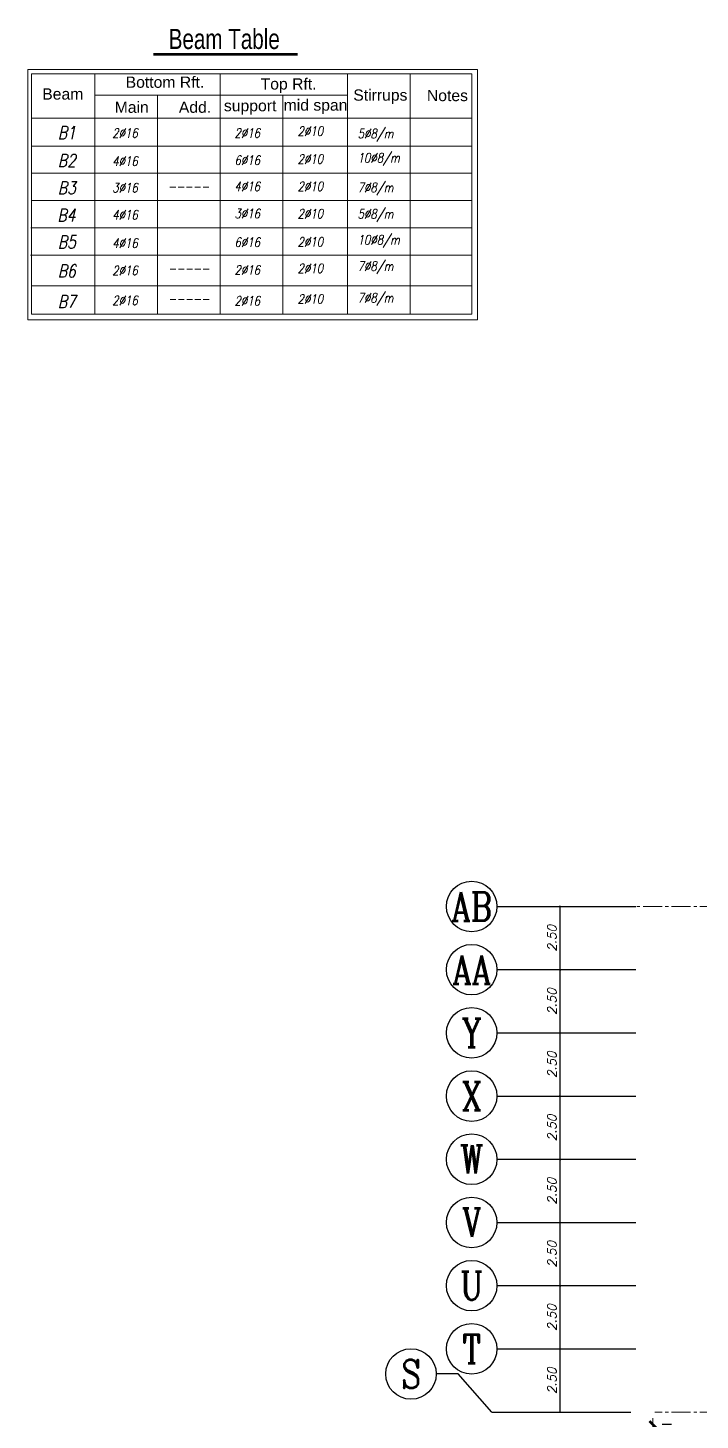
# Model space of a CAD drawing. Header units: metres. Extents: x 202848 to 204724, y 1924431 to 1925550.
# Drawn here: x 203896.7 to 203923.3, y 1924916.9 to 1924972 of the extents above; entities that cross this region are included whole.
import ezdxf
from ezdxf.enums import TextEntityAlignment as Align

# ---------------------------------------------------------------- set-up
doc = ezdxf.new("R2010")
doc.units = ezdxf.units.M
doc.header["$MEASUREMENT"] = 0
doc.linetypes.add('CENTER2', pattern=[1.125, 0.75, -0.125, 0.125, -0.125])
for name, color, linetype, lineweight in [('Axis', 1, 'CENTER2', 5), ('Dim', 8, 'Continuous', 15), ('Dimations', 3, 'Continuous', 5)]:
    doc.layers.add(name, color=color, linetype=linetype, lineweight=lineweight)
for name, color, linetype in [('Axis Name', 8, 'Continuous'), ('H.Text', 3, 'Continuous'), ('Text', 3, 'Continuous')]:
    doc.layers.add(name, color=color, linetype=linetype)
doc.styles.add('1', font='arial.ttf')
doc.styles.add('3', font='ITALICC.shx', dxfattribs={"width": 0.8, "height": 0.25})
doc.styles.add('EN-SCL', font='swisscl.ttf')
doc.styles.add('ROMANS', font='romans.shx', dxfattribs={"oblique": 15})
doc.styles.add('YQ_AXIS', font='COMPLEX.SHX', dxfattribs={"width": 0.8, "bigfont": 'GBCBIG.SHX'})
doc.styles.add('YQ_DIM', font='SUPEROS.SHX', dxfattribs={"width": 0.8, "bigfont": 'HZDX.SHX'})
doc.dimstyles.new('Copy(2) of DIM-50$', dxfattribs={"dimscale": 0, "dimtxt": 0.35, "dimasz": 0.03, "dimexe": 0, "dimexo": 0, "dimgap": 0.15, "dimtad": 1, "dimzin": 0, "dimdsep": 46, "dimtxsty": 'ROMANS', "dimblk1": 'OBLIQUE', "dimblk2": 'DTICK', "dimsah": 1, "dimcen": 0.1, "dimse1": 1, "dimse2": 1, "dimclrd": 2, "dimclre": 51, "dimclrt": 3, "dimaunit": 1, "dimadec": 0, "dimazin": 0, "dimtfac": 1e-05, "dimtmove": 2, "dimatfit": 0, "dimldrblk": 'DTICK', "dimfxl": 0, "dimtolj": 1, "dimtzin": 0, "dimlwe": -1, "dimarcsym": 0})
doc.dimstyles.new('yqm0_250', dxfattribs={"dimscale": 0.25, "dimtxt": 3, "dimasz": 1, "dimexe": 1.5, "dimexo": 3, "dimgap": 0.5, "dimtad": 1, "dimdec": 3, "dimdsep": 46, "dimtxsty": 'YQ_DIM', "dimblk": 'YQTICK', "dimcen": 0, "dimclrd": 256, "dimclre": 256, "dimclrt": 7, "dimadec": 1, "dimazin": 2, "dimtfac": 1, "dimtdec": 4, "dimtix": 1, "dimtmove": 2, "dimatfit": 2, "dimfxl": 1, "dimtolj": 1, "dimtzin": 0, "dimarcsym": 0})

# ---------------------------------------------------------------- blocks, each defined once
blk = doc.blocks.new('YQTICK')
blk.add_line((-1, 0), (1, 0))
at = {"const_width": 0.4}
blk.add_lwpolyline([(0.53, 0.53), (-0.53, -0.53)], dxfattribs=at)
blk = doc.blocks.new('*D333')
at = {"layer": 'Defpoints', "color": 0, "transparency": 16777216}
for p in [(203921.375, 1924916.744), (203921.366, 1924886.744), (203921.366, 1924886.744)]:
    blk.add_point(p, dxfattribs=at)
at = {"layer": 'Dimations', "lineweight": -2, "transparency": 16777216}
for p, q in [((203921.375, 1924916.494), (203921.366, 1924886.994)), ((203922.125, 1924916.743), (203921.75, 1924916.743)), ((203922.116, 1924886.743), (203921.741, 1924886.743))]:
    blk.add_line(p, q, dxfattribs=at)
at = {"layer": 'Dimations', "lineweight": -2, "transparency": 16777216, "xscale": 0.25, "yscale": 0.25, "zscale": 0.25}
for p, rotation in [((203921.375, 1924916.744), 89.98404290254005), ((203921.366, 1924886.744), 269.9840429025401)]:
    blk.add_blockref('YQTICK', p, dxfattribs=dict(at, rotation=rotation))
at = {"layer": 'Dimations', "color": 7, "transparency": 16777216, "insert": (203920.87, 1924901.744), "char_height": 0.75, "attachment_point": 5, "rotation": 89.984, "style": 'YQ_DIM'}
blk.add_mtext('\\A1;30', dxfattribs=at)
blk = doc.blocks.new('_OBLIQUE')
at = {"color": 0, "linetype": 'ByBlock'}
blk.add_line((-0.5, -0.5), (0.5, 0.5), dxfattribs=at)
blk = doc.blocks.new('DTICK')
at = {"color": 3}
blk.add_line((-1, -1), (1, 1), dxfattribs=at)
for p, q in [((-1, 0), (1, 0)), ((0, 1), (0, -1))]:
    blk.add_line(p, q)
blk = doc.blocks.new('*D293')
at = {"layer": 'Defpoints', "color": 0, "lineweight": -2, "transparency": 16777216}
for p in [(203917.714, 1924919.734), (203921.464, 1924919.734), (203921.464, 1924917.234)]:
    blk.add_point(p, dxfattribs=at)
at = {"layer": 'Dimations', "color": 2, "lineweight": -2, "transparency": 16777216}
blk.add_line((203917.714, 1924917.234), (203917.714, 1924919.704), dxfattribs=at)
at = {"layer": 'Dimations', "color": 2, "lineweight": -2, "transparency": 16777216, "xscale": 0.03, "yscale": 0.03, "zscale": 0.03}
for name, p, rotation in [('DTICK', (203917.714, 1924919.734), 90), ('_OBLIQUE', (203917.714, 1924917.234), 270)]:
    blk.add_blockref(name, p, dxfattribs=dict(at, rotation=rotation))
at = {"layer": 'Dimations', "color": 3, "transparency": 16777216, "insert": (203917.389, 1924918.469), "char_height": 0.35, "attachment_point": 5, "rotation": 90, "style": 'ROMANS'}
blk.add_mtext('\\A1;2.50', dxfattribs=at)
blk = doc.blocks.new('*D294')
at = {"layer": 'Defpoints', "color": 0, "lineweight": -2, "transparency": 16777216}
for p in [(203917.714, 1924922.234), (203921.464, 1924922.234), (203921.464, 1924919.734)]:
    blk.add_point(p, dxfattribs=at)
at = {"layer": 'Dimations', "color": 2, "lineweight": -2, "transparency": 16777216}
blk.add_line((203917.714, 1924919.734), (203917.714, 1924922.204), dxfattribs=at)
at = {"layer": 'Dimations', "color": 2, "lineweight": -2, "transparency": 16777216, "xscale": 0.03, "yscale": 0.03, "zscale": 0.03}
for name, p, rotation in [('DTICK', (203917.714, 1924922.234), 90), ('_OBLIQUE', (203917.714, 1924919.734), 270)]:
    blk.add_blockref(name, p, dxfattribs=dict(at, rotation=rotation))
at = {"layer": 'Dimations', "color": 3, "transparency": 16777216, "insert": (203917.389, 1924920.969), "char_height": 0.35, "attachment_point": 5, "rotation": 90, "style": 'ROMANS'}
blk.add_mtext('\\A1;2.50', dxfattribs=at)
blk = doc.blocks.new('*D295')
at = {"layer": 'Defpoints', "color": 0, "lineweight": -2, "transparency": 16777216}
for p in [(203917.714, 1924924.734), (203921.464, 1924924.734), (203921.464, 1924922.234)]:
    blk.add_point(p, dxfattribs=at)
at = {"layer": 'Dimations', "color": 2, "lineweight": -2, "transparency": 16777216}
blk.add_line((203917.714, 1924922.234), (203917.714, 1924924.704), dxfattribs=at)
at = {"layer": 'Dimations', "color": 2, "lineweight": -2, "transparency": 16777216, "xscale": 0.03, "yscale": 0.03, "zscale": 0.03}
for name, p, rotation in [('DTICK', (203917.714, 1924924.734), 90), ('_OBLIQUE', (203917.714, 1924922.234), 270)]:
    blk.add_blockref(name, p, dxfattribs=dict(at, rotation=rotation))
at = {"layer": 'Dimations', "color": 3, "transparency": 16777216, "insert": (203917.389, 1924923.469), "char_height": 0.35, "attachment_point": 5, "rotation": 90, "style": 'ROMANS'}
blk.add_mtext('\\A1;2.50', dxfattribs=at)
blk = doc.blocks.new('*D296')
at = {"layer": 'Defpoints', "color": 0, "lineweight": -2, "transparency": 16777216}
for p in [(203917.714, 1924927.234), (203921.464, 1924927.234), (203921.464, 1924924.734)]:
    blk.add_point(p, dxfattribs=at)
at = {"layer": 'Dimations', "color": 2, "lineweight": -2, "transparency": 16777216}
blk.add_line((203917.714, 1924924.734), (203917.714, 1924927.204), dxfattribs=at)
at = {"layer": 'Dimations', "color": 2, "lineweight": -2, "transparency": 16777216, "xscale": 0.03, "yscale": 0.03, "zscale": 0.03}
for name, p, rotation in [('DTICK', (203917.714, 1924927.234), 90), ('_OBLIQUE', (203917.714, 1924924.734), 270)]:
    blk.add_blockref(name, p, dxfattribs=dict(at, rotation=rotation))
at = {"layer": 'Dimations', "color": 3, "transparency": 16777216, "insert": (203917.389, 1924925.969), "char_height": 0.35, "attachment_point": 5, "rotation": 90, "style": 'ROMANS'}
blk.add_mtext('\\A1;2.50', dxfattribs=at)
blk = doc.blocks.new('*D297')
at = {"layer": 'Defpoints', "color": 0, "lineweight": -2, "transparency": 16777216}
for p in [(203917.714, 1924929.734), (203921.464, 1924929.734), (203921.464, 1924927.234)]:
    blk.add_point(p, dxfattribs=at)
at = {"layer": 'Dimations', "color": 2, "lineweight": -2, "transparency": 16777216}
blk.add_line((203917.714, 1924927.234), (203917.714, 1924929.704), dxfattribs=at)
at = {"layer": 'Dimations', "color": 2, "lineweight": -2, "transparency": 16777216, "xscale": 0.03, "yscale": 0.03, "zscale": 0.03}
for name, p, rotation in [('DTICK', (203917.714, 1924929.734), 90), ('_OBLIQUE', (203917.714, 1924927.234), 270)]:
    blk.add_blockref(name, p, dxfattribs=dict(at, rotation=rotation))
at = {"layer": 'Dimations', "color": 3, "transparency": 16777216, "insert": (203917.389, 1924928.469), "char_height": 0.35, "attachment_point": 5, "rotation": 90, "style": 'ROMANS'}
blk.add_mtext('\\A1;2.50', dxfattribs=at)
blk = doc.blocks.new('*D298')
at = {"layer": 'Defpoints', "color": 0, "lineweight": -2, "transparency": 16777216}
for p in [(203917.714, 1924932.234), (203921.464, 1924932.234), (203921.464, 1924929.734)]:
    blk.add_point(p, dxfattribs=at)
at = {"layer": 'Dimations', "color": 2, "lineweight": -2, "transparency": 16777216}
blk.add_line((203917.714, 1924929.734), (203917.714, 1924932.204), dxfattribs=at)
at = {"layer": 'Dimations', "color": 2, "lineweight": -2, "transparency": 16777216, "xscale": 0.03, "yscale": 0.03, "zscale": 0.03}
for name, p, rotation in [('DTICK', (203917.714, 1924932.234), 90), ('_OBLIQUE', (203917.714, 1924929.734), 270)]:
    blk.add_blockref(name, p, dxfattribs=dict(at, rotation=rotation))
at = {"layer": 'Dimations', "color": 3, "transparency": 16777216, "insert": (203917.389, 1924930.969), "char_height": 0.35, "attachment_point": 5, "rotation": 90, "style": 'ROMANS'}
blk.add_mtext('\\A1;2.50', dxfattribs=at)
blk = doc.blocks.new('*D299')
at = {"layer": 'Defpoints', "color": 0, "lineweight": -2, "transparency": 16777216}
for p in [(203917.714, 1924934.734), (203921.464, 1924934.734), (203921.464, 1924932.234)]:
    blk.add_point(p, dxfattribs=at)
at = {"layer": 'Dimations', "color": 2, "lineweight": -2, "transparency": 16777216}
blk.add_line((203917.714, 1924932.234), (203917.714, 1924934.704), dxfattribs=at)
at = {"layer": 'Dimations', "color": 2, "lineweight": -2, "transparency": 16777216, "xscale": 0.03, "yscale": 0.03, "zscale": 0.03}
for name, p, rotation in [('DTICK', (203917.714, 1924934.734), 90), ('_OBLIQUE', (203917.714, 1924932.234), 270)]:
    blk.add_blockref(name, p, dxfattribs=dict(at, rotation=rotation))
at = {"layer": 'Dimations', "color": 3, "transparency": 16777216, "insert": (203917.389, 1924933.469), "char_height": 0.35, "attachment_point": 5, "rotation": 90, "style": 'ROMANS'}
blk.add_mtext('\\A1;2.50', dxfattribs=at)
blk = doc.blocks.new('*D300')
at = {"layer": 'Defpoints', "color": 0, "lineweight": -2, "transparency": 16777216}
for p in [(203917.714, 1924937.234), (203921.464, 1924937.234), (203921.464, 1924934.734)]:
    blk.add_point(p, dxfattribs=at)
at = {"layer": 'Dimations', "color": 2, "lineweight": -2, "transparency": 16777216}
blk.add_line((203917.714, 1924934.734), (203917.714, 1924937.204), dxfattribs=at)
at = {"layer": 'Dimations', "color": 2, "lineweight": -2, "transparency": 16777216, "xscale": 0.03, "yscale": 0.03, "zscale": 0.03}
for name, p, rotation in [('DTICK', (203917.714, 1924937.234), 90), ('_OBLIQUE', (203917.714, 1924934.734), 270)]:
    blk.add_blockref(name, p, dxfattribs=dict(at, rotation=rotation))
at = {"layer": 'Dimations', "color": 3, "transparency": 16777216, "insert": (203917.389, 1924935.969), "char_height": 0.35, "attachment_point": 5, "rotation": 90, "style": 'ROMANS'}
blk.add_mtext('\\A1;2.50', dxfattribs=at)

msp = doc.modelspace()

# ---------------------------------------------------------------- linework, layer by layer
at = {"layer": 'Axis'}
for p, q in [((203975.7458, 1924937.2335), (203917.1231, 1924937.2335)), ((203975.7458, 1924917.2335), (203921.4638, 1924917.2335))]:
    msp.add_line(p, q, dxfattribs=at)
at = {"layer": 'Axis Name'}
for p, q in [((203915.2138, 1924937.2335), (203920.7138, 1924937.2335)), ((203915.2138, 1924934.7335), (203920.7138, 1924934.7335)), ((203915.2138, 1924932.2335), (203920.7138, 1924932.2335)), ((203915.2138, 1924929.7335), (203920.7138, 1924929.7335)), ((203915.2138, 1924927.2335), (203920.7138, 1924927.2335)), ((203915.2138, 1924924.7335), (203920.7138, 1924924.7335)), ((203915.2138, 1924922.2335), (203920.7138, 1924922.2335)), ((203915.2138, 1924919.7335), (203920.7138, 1924919.7335)), ((203913.6815, 1924918.7398), (203912.8122, 1924918.7398)), ((203915.0147, 1924917.2335), (203913.6815, 1924918.7398)), ((203915.0147, 1924917.2335), (203920.5147, 1924917.2335))]:
    msp.add_line(p, q, dxfattribs=at)
for centre in [(203914.2138, 1924937.2335), (203914.2138, 1924934.7335), (203914.2138, 1924932.2335), (203914.2138, 1924929.7335), (203914.2138, 1924927.2335), (203914.2138, 1924924.7335), (203914.2138, 1924922.2335), (203914.2138, 1924919.7335), (203911.8122, 1924918.7398)]:
    msp.add_circle(centre, 1, dxfattribs=at)
at = {"layer": 'Dim', "linetype": 'Continuous'}
for p, q in [((203896.6569, 1924970.3374), (203914.4431, 1924970.3374)), ((203896.6569, 1924970.3374), (203896.6569, 1924960.7771)), ((203914.4431, 1924970.3374), (203914.4431, 1924960.7771)), ((203896.795, 1924970.1733), (203914.2205, 1924970.1733)), ((203896.795, 1924970.1733), (203896.795, 1924960.9997)), ((203899.3054, 1924970.1733), (203899.3054, 1924960.6659)), ((203904.2676, 1924970.1733), (203904.2676, 1924960.6659)), ((203909.2969, 1924970.1733), (203909.2969, 1924960.6659)), ((203911.778, 1924970.1733), (203911.778, 1924960.6659)), ((203914.2205, 1924970.1733), (203914.2205, 1924960.9997)), ((203899.3054, 1924969.3233), (203909.2969, 1924969.3233)), ((203901.7865, 1924969.3233), (203901.7865, 1924960.6659)), ((203906.7487, 1924969.3233), (203906.7487, 1924960.6659)), ((203896.795, 1924968.4175), (203906.7487, 1924968.4175)), ((203906.7487, 1924968.4175), (203914.2205, 1924968.4175)), ((203896.795, 1924967.3148), (203911.7108, 1924967.3148)), ((203909.2969, 1924967.3148), (203914.2205, 1924967.3148)), ((203896.6569, 1924966.2339), (203896.6569, 1924960.4433)), ((203896.795, 1924966.2339), (203896.795, 1924960.6659)), ((203896.795, 1924966.2339), (203911.7108, 1924966.2339)), ((203896.795, 1924966.2339), (203911.7108, 1924966.2339)), ((203896.8143, 1924966.2339), (203911.7301, 1924966.2339)), ((203899.3054, 1924966.2339), (203899.3054, 1924960.6659)), ((203901.7865, 1924966.2339), (203901.7865, 1924960.6659)), ((203904.2676, 1924966.2339), (203904.2676, 1924960.6659)), ((203906.7487, 1924966.2339), (203906.7487, 1924960.6659)), ((203909.2776, 1924966.2339), (203914.2011, 1924966.2339)), ((203909.2776, 1924966.2339), (203914.2011, 1924966.2339)), ((203909.2969, 1924966.2339), (203909.2969, 1924960.6659)), ((203909.3163, 1924966.2339), (203914.2205, 1924966.2339)), ((203911.778, 1924966.2339), (203911.778, 1924960.6659)), ((203914.2205, 1924966.2339), (203914.2205, 1924960.6659)), ((203914.4431, 1924966.2339), (203914.4431, 1924960.4433)), ((203896.795, 1924965.153), (203911.7108, 1924965.153)), ((203896.795, 1924965.153), (203911.7108, 1924965.153)), ((203896.8143, 1924965.153), (203911.7301, 1924965.153)), ((203909.2776, 1924965.153), (203914.2011, 1924965.153)), ((203909.2776, 1924965.153), (203914.2011, 1924965.153)), ((203909.3163, 1924965.153), (203914.2205, 1924965.153)), ((203896.7756, 1924964.0721), (203911.6915, 1924964.0721)), ((203896.7756, 1924964.0721), (203911.6915, 1924964.0721)), ((203896.795, 1924964.0721), (203911.7108, 1924964.0721)), ((203896.795, 1924964.0721), (203911.7108, 1924964.0721)), ((203896.8143, 1924964.0721), (203911.7301, 1924964.0721)), ((203909.2583, 1924964.0721), (203914.1818, 1924964.0721)), ((203909.2583, 1924964.0721), (203914.1818, 1924964.0721)), ((203909.2776, 1924964.0721), (203914.2011, 1924964.0721)), ((203909.2776, 1924964.0721), (203914.2011, 1924964.0721)), ((203909.3163, 1924964.0721), (203914.2205, 1924964.0721)), ((203896.7563, 1924962.9912), (203911.6722, 1924962.9912)), ((203896.7563, 1924962.9912), (203911.6722, 1924962.9912)), ((203896.7756, 1924962.9912), (203911.6915, 1924962.9912)), ((203896.7756, 1924962.9912), (203911.6915, 1924962.9912)), ((203896.795, 1924962.9912), (203911.7108, 1924962.9912)), ((203909.239, 1924962.9912), (203914.1625, 1924962.9912)), ((203909.239, 1924962.9912), (203914.1625, 1924962.9912)), ((203909.2583, 1924962.9912), (203914.1818, 1924962.9912)), ((203909.2583, 1924962.9912), (203914.1818, 1924962.9912)), ((203909.2969, 1924962.9912), (203914.2011, 1924962.9912)), ((203896.795, 1924961.7795), (203914.2205, 1924961.7795)), ((203896.6569, 1924960.4433), (203914.4431, 1924960.4433)), ((203896.795, 1924960.6659), (203914.2205, 1924960.6659))]:
    msp.add_line(p, q, dxfattribs=at)
at = {"layer": 'H.Text', "linetype": 'Continuous', "const_width": 0.1113}
msp.add_lwpolyline([(203901.6212, 1924970.9414), (203907.3366, 1924970.9414)], dxfattribs=at)

# ---------------------------------------------------------------- texts
at = {"layer": 'Axis Name', "color": 7, "style": 'YQ_AXIS', "width": 0.8}
for s, p in [('AB', (203914.2138, 1924937.2335)), ('AA', (203914.2138, 1924934.7335)), ('Y', (203914.2138, 1924932.2335)), ('X', (203914.2138, 1924929.7335)), ('W', (203914.2138, 1924927.2335)), ('V', (203914.2138, 1924924.7335)), ('U', (203914.2138, 1924922.2335)), ('T', (203914.2138, 1924919.7335)), ('S', (203911.8122, 1924918.7398))]:
    msp.add_text(s, height=1.125, dxfattribs=at).set_placement(p, align=Align.MIDDLE)
at = {"layer": 'H.Text', "linetype": 'Continuous'}
for s, height, style, p in [('Beam Table ', 0.794976, 'EN-SCL', (203902.2294, 1924971.1514)), ('Bottom Rft.', 0.445187, '1', (203900.5262, 1924969.6179)), ('Top Rft.', 0.44519, '1', (203905.8652, 1924969.548)), ('Beam', 0.44519, '1', (203897.2269, 1924969.1507)), ('mid span', 0.44519, '1', (203906.7768, 1924968.712)), ('Stirrups', 0.44519, '1', (203909.5299, 1924969.1074)), ('Notes', 0.44519, '1', (203912.4426, 1924969.0899)), ('Main', 0.44519, '1', (203900.092, 1924968.6273)), ('Add.', 0.44519, '1', (203902.63, 1924968.6273)), ('support', 0.44519, '1', (203904.413, 1924968.6891))]:
    msp.add_text(s, height=height, dxfattribs=dict(at, style=style)).set_placement(p)
at = {"layer": 'Text', "style": '3', "width": 0.8}
for s, height, p in [('B1', 0.50657, (203897.8433, 1924967.5916)), ('2%%C10', 0.36829, (203907.327, 1924967.7165)), ('5%%C8/m', 0.36829, (203909.704, 1924967.6216)), ('2%%C16', 0.36829, (203899.9961, 1924967.6436)), ('2%%C16', 0.36829, (203904.8324, 1924967.6436)), ('B2', 0.50657, (203897.8433, 1924966.4889)), ('6%%C16', 0.36829, (203904.8324, 1924966.5652)), ('2%%C10', 0.36829, (203907.327, 1924966.6138)), ('10%%C8/m', 0.36829, (203909.7007, 1924966.661)), ('4%%C16', 0.36829, (203899.9961, 1924966.5304)), ('B3', 0.50657, (203897.8433, 1924965.408)), ('3%%C16', 0.36829, (203899.9961, 1924965.4819)), ('4%%C16', 0.36829, (203904.8324, 1924965.5341)), ('2%%C10', 0.36829, (203907.327, 1924965.5329)), ('7%%C8/m', 0.36829, (203909.7007, 1924965.4897)), ('-----', 0.36829, (203902.1944, 1924965.5332)), ('B4', 0.50657, (203897.824, 1924964.3271)), ('4%%C16', 0.36829, (203899.9961, 1924964.4065)), ('3%%C16', 0.36829, (203904.8324, 1924964.4587)), ('2%%C10', 0.36829, (203907.327, 1924964.452)), ('5%%C8/m', 0.36829, (203909.7007, 1924964.4422)), ('B5', 0.50657, (203897.8433, 1924963.2664)), ('4%%C16', 0.36829, (203899.9961, 1924963.2877)), ('6%%C16', 0.36829, (203904.8324, 1924963.3225)), ('2%%C10', 0.36829, (203907.327, 1924963.3358)), ('10%%C8/m', 0.36829, (203909.7007, 1924963.4184)), ('B6', 0.50657, (203897.8433, 1924962.1201)), ('2%%C16', 0.36829, (203899.9961, 1924962.2081)), ('2%%C16', 0.36829, (203904.8324, 1924962.2255)), ('2%%C10', 0.36829, (203907.327, 1924962.2902)), ('7%%C8/m', 0.36829, (203909.7007, 1924962.378)), ('-----', 0.36829, (203902.199, 1924962.2905)), ('2%%C10', 0.36829, (203907.327, 1924961.0785)), ('7%%C8/m', 0.36829, (203909.7007, 1924961.123)), ('B7', 0.50657, (203897.8433, 1924960.9083)), ('2%%C16', 0.36829, (203899.9961, 1924961.0239)), ('-----', 0.36829, (203902.199, 1924961.0788)), ('2%%C16', 0.36829, (203904.8324, 1924961.0065))]:
    msp.add_text(s, height=height, dxfattribs=at).set_placement(p)

# ---------------------------------------------------------------- dimensions: what is measured, and where the dimension line sits
at = {"layer": 'Dimations'}
for base, p1, p2, picture, middle in [((203917.7138, 1924937.2335), (203921.4638, 1924934.7335), (203921.4638, 1924937.2335), '*D300', (203917.3888, 1924935.9685)), ((203917.7138, 1924934.7335), (203921.4638, 1924932.2335), (203921.4638, 1924934.7335), '*D299', (203917.3888, 1924933.4685)), ((203917.7138, 1924932.2335), (203921.4638, 1924929.7335), (203921.4638, 1924932.2335), '*D298', (203917.3888, 1924930.9685)), ((203917.7138, 1924929.7335), (203921.4638, 1924927.2335), (203921.4638, 1924929.7335), '*D297', (203917.3888, 1924928.4685)), ((203917.7138, 1924927.2335), (203921.4638, 1924924.7335), (203921.4638, 1924927.2335), '*D296', (203917.3888, 1924925.9685)), ((203917.7138, 1924924.7335), (203921.4638, 1924922.2335), (203921.4638, 1924924.7335), '*D295', (203917.3888, 1924923.4685)), ((203917.7138, 1924922.2335), (203921.4638, 1924919.7335), (203921.4638, 1924922.2335), '*D294', (203917.3888, 1924920.9685)), ((203917.7138, 1924919.7335), (203921.4638, 1924917.2335), (203921.4638, 1924919.7335), '*D293', (203917.3888, 1924918.4685))]:
    dim = msp.add_linear_dim(base=base, p1=p1, p2=p2, angle=90, dimstyle='Copy(2) of DIM-50$', override={"dimscale": 1}, dxfattribs=at)
    dim.commit()
    dim.dimension.update_dxf_attribs({"geometry": picture, "text_midpoint": middle})
dim = msp.add_aligned_dim(p1=(203921.3747, 1924916.7435), p2=(203921.3663, 1924886.7435), distance=0, dimstyle='yqm0_250', dxfattribs=at)
dim.commit()
dim.dimension.update_dxf_attribs({"geometry": '*D333', "text_midpoint": (203920.8705, 1924901.7436)})

doc.saveas('drawing.dxf')
